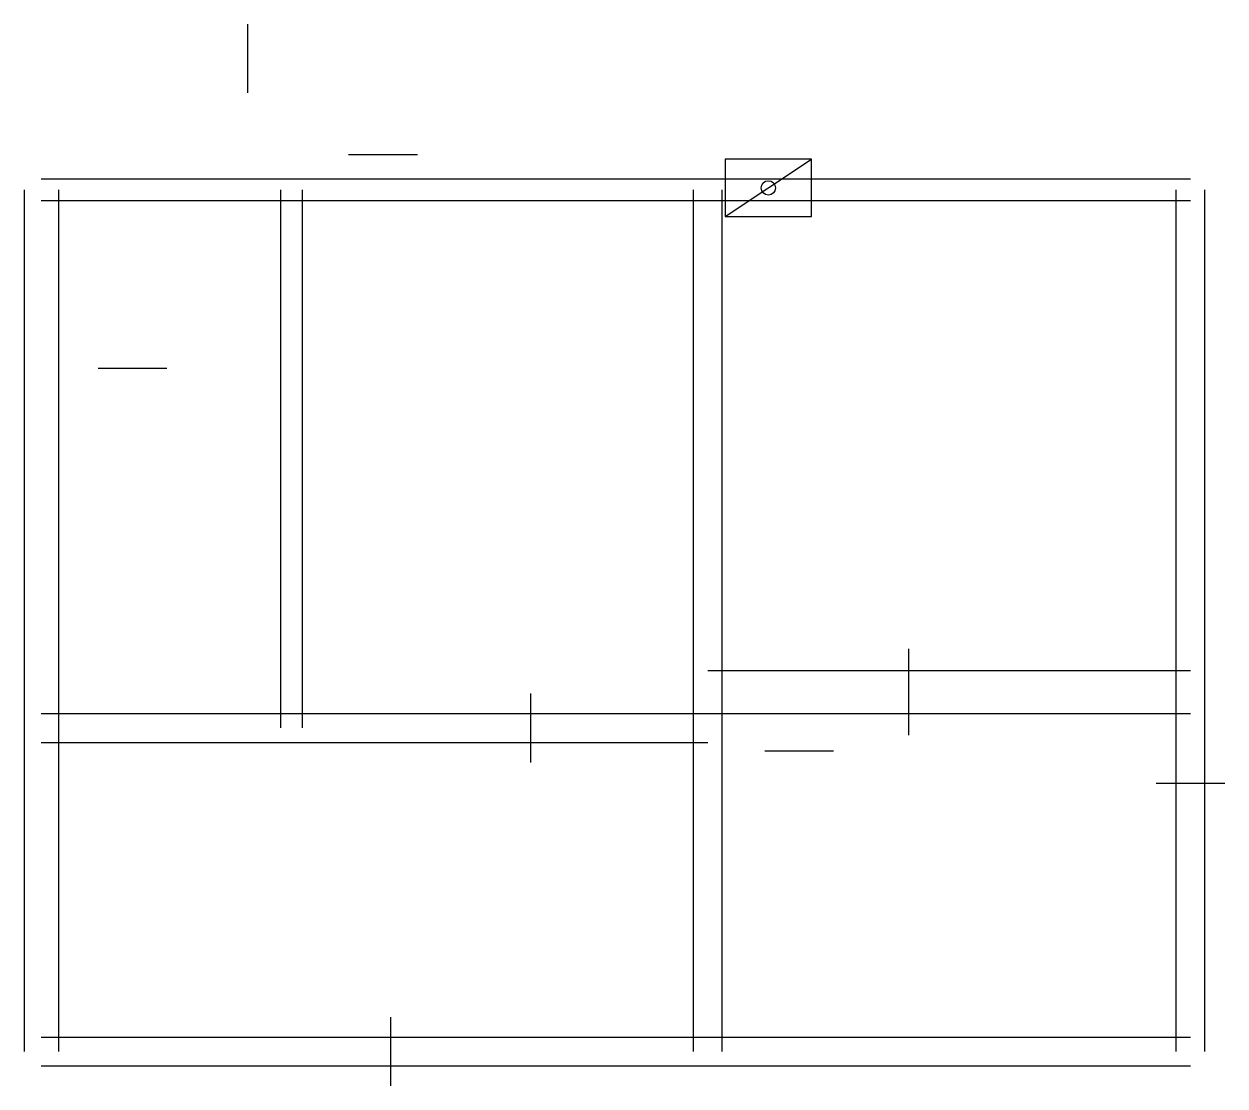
# Model space of a CAD drawing. Header units: millimetres. Extents: x -120 to 8240, y -240 to 7155.
import ezdxf

# ---------------------------------------------------------------- set-up
doc = ezdxf.new("R2010")
doc.units = ezdxf.units.MM
for name, color, linetype in [('FURN', 3, 'Continuous'), ('OPENING', 4, 'Continuous'), ('WALL', 7, 'Continuous')]:
    doc.layers.add(name, color=color, linetype=linetype)

# ---------------------------------------------------------------- blocks, each defined once
blk = doc.blocks.new('NOISE_INNER_50')
at = {"layer": 'FURN'}
blk.add_line((4126.4, 4898.6), (4726.4, 5298.6), dxfattribs=at)
blk.add_lwpolyline([(4126.4, 4898.6), (4726.4, 4898.6), (4726.4, 5298.6), (4126.4, 5298.6), (4126.4, 4898.6)], close=True, dxfattribs=at)
at = {"layer": 'OPENING'}
for p, q in [((801.7, 6240), (801.7, 5760)), ((1983, 5329.6), (1503, 5329.6)), ((-240, 3843.7), (240, 3843.7)), ((4881, 1175.1), (4401, 1175.1))]:
    blk.add_line(p, q, dxfattribs=at)
blk = doc.blocks.new('NOISE_OUTER_50')
at = {"layer": 'FURN'}
blk.add_circle((4426.4, 5098.6), 50, dxfattribs=at)
blk.add_blockref('NOISE_INNER_50', (0, 0))

msp = doc.modelspace()

# ---------------------------------------------------------------- linework, layer by layer
at = {"layer": 'OPENING'}
for p, q in [((6038.8, 2204), (6038.8, 2804)), ((3407.2, 2013), (3407.2, 2493)), ((8240, 1866.9), (7760, 1866.9)), ((2433.4, -240), (2433.4, 240))]:
    msp.add_line(p, q, dxfattribs=at)
at = {"layer": 'WALL'}
for p, q in [((8000, 6075), (0, 6075)), ((-120, 6000), (-120, 0)), ((1818, 2253), (1818, 6000)), ((8100, 0), (8100, 6000)), ((8000, 5925), (0, 5925)), ((4641, 2654), (8000, 2654)), ((0, 2353), (4641, 2353)), ((4641, 2354), (8000, 2354))]:
    msp.add_line(p, q, dxfattribs=at)
for points in [[(120, 6000), (120, 0)], [(1668, 2253), (1668, 6000)], [(4541, 0), (4541, 6000)], [(4741, 0), (4741, 6000)], [(7900, 0), (7900, 6000)], [(0, 2153), (4641, 2153)], [(0, 100), (8000, 100)], [(0, -100), (8000, -100)]]:
    msp.add_lwpolyline(points, dxfattribs=at)

# ---------------------------------------------------------------- block references
msp.add_blockref('NOISE_OUTER_50', (635, 915.4))

doc.saveas('drawing.dxf')
